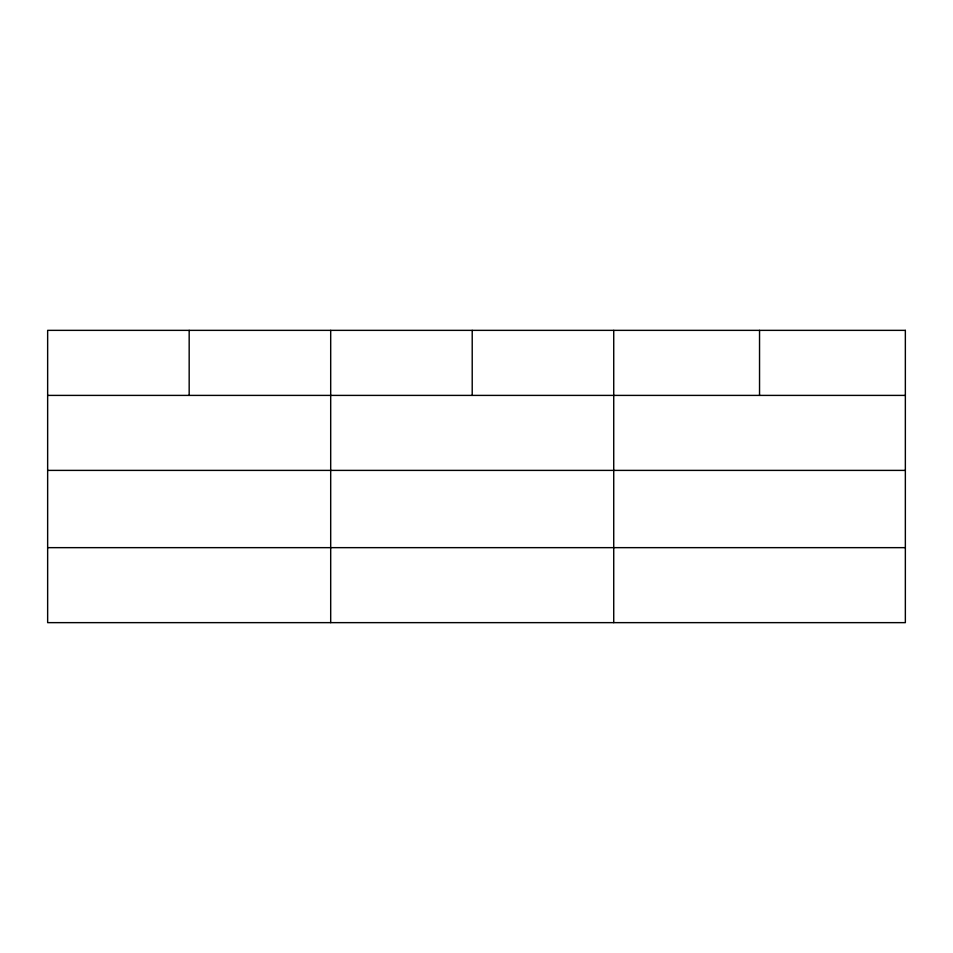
<?xml version="1.0" encoding="UTF-8"?>
<svg xmlns="http://www.w3.org/2000/svg" width="953" height="953" viewBox="0 0 953 953"><rect width="100%" height="100%" fill="white"/><g stroke="black" fill="none" stroke-linecap="round" stroke-linejoin="round"><path stroke-width="1.43" d="M47.65 395.4L905.35 395.4M47.65 470.389L905.35 470.389M47.65 547.653L905.35 547.653M759.541 330.357L759.541 395.4M613.732 330.357L613.732 622.643M472.211 330.357L472.211 395.4M330.691 330.357L330.691 622.643M189.171 330.357L189.171 395.4M905.35 330.357L47.65 330.357L47.65 622.643L905.35 622.643L905.35 330.357"/></g></svg>
